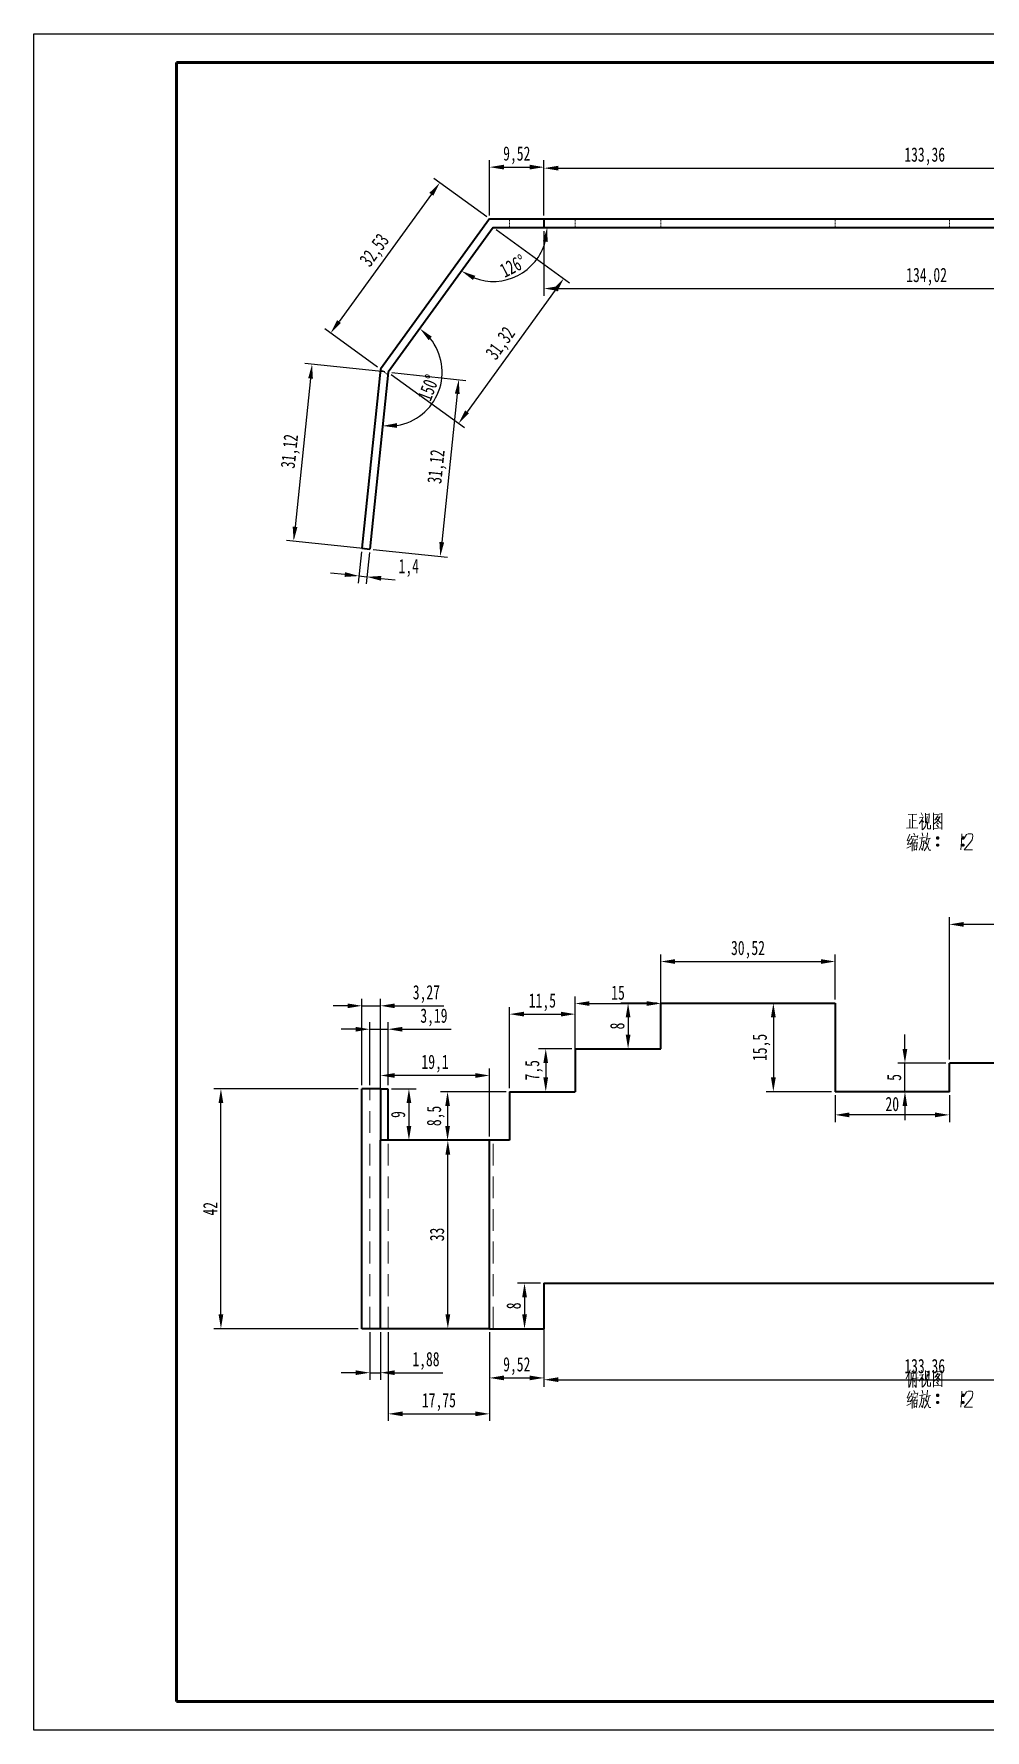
# Model space of a CAD drawing. Header units: millimetres. Extents: x 1050 to 2021, y 766 to 1186.
# Drawn here: x 1050 to 1216.6, y 765.6 to 1062.6 of the extents above; entities that cross this region are included whole.
import ezdxf

# ---------------------------------------------------------------- set-up
doc = ezdxf.new("R2010")
doc.units = ezdxf.units.MM
doc.header["$LTSCALE"] = 0.3
doc.linetypes.add('DASHED', pattern=[19.05, 12.7, -6.35])
doc.layers.add('尺寸线', color=3, linetype='Continuous', lineweight=25)
doc.layers.add('粗实线', color=7, linetype='Continuous', lineweight=50)
doc.styles.add('NUT Standard', font='simfang.ttf', dxfattribs={"width": 0.7, "height": 2.5})
doc.dimstyles.new('NUT Standard', dxfattribs={"dimtxt": 2.5, "dimasz": 2.5, "dimexe": 1.25, "dimexo": 0.625, "dimtad": 1, "dimtoh": 1, "dimtxsty": 'NUT Standard', "dimcen": 2.5, "dimadec": 0, "dimazin": 0, "dimtfac": 1, "dimtmove": 0, "dimatfit": 3, "dimfxl": 1, "dimarcsym": 0})

# ---------------------------------------------------------------- blocks, each defined once
blk = doc.blocks.new('*D5')
at = {"layer": 'Defpoints', "color": 0, "transparency": 16777216}
for p in [(1107.48, 972.57), (1108.87, 972.42), (1108.36, 967.55)]:
    blk.add_point(p, dxfattribs=at)
at = {"layer": '尺寸线', "color": 0, "lineweight": -2, "transparency": 16777216}
for p, q in [((1107.41, 971.94), (1106.84, 966.45)), ((1108.81, 971.8), (1108.23, 966.31)), ((1104.48, 967.96), (1102, 968.22)), ((1106.97, 967.7), (1108.36, 967.55)), ((1110.85, 967.29), (1113.33, 967.03))]:
    blk.add_line(p, q, dxfattribs=at)
at = {"layer": '尺寸线', "color": 0, "transparency": 16777216}
for points in [[(1104.53, 968.37), (1104.44, 967.54), (1106.97, 967.7)], [(1110.89, 967.71), (1110.8, 966.88), (1108.36, 967.55)]]:
    blk.add_solid(points, dxfattribs=at)
at = {"layer": '尺寸线', "color": 0, "transparency": 16777216, "insert": (1115.69, 969.1), "char_height": 2.5, "attachment_point": 5, "style": 'NUT Standard'}
blk.add_mtext('1,4', dxfattribs=at)
blk = doc.blocks.new('*D6')
at = {"layer": 'Defpoints', "color": 0, "transparency": 16777216}
for p in [(1112.1, 1003.38), (1095.53, 973.81), (1108.87, 972.42)]:
    blk.add_point(p, dxfattribs=at)
at = {"layer": '尺寸线', "color": 0, "lineweight": -2, "transparency": 16777216}
for p, q in [((1111.48, 1003.44), (1097.52, 1004.9)), ((1098.5, 1002.28), (1095.78, 976.3)), ((1108.25, 972.48), (1094.28, 973.94))]:
    blk.add_line(p, q, dxfattribs=at)
at = {"layer": '尺寸线', "color": 0, "transparency": 16777216}
for points in [[(1098.08, 1002.33), (1098.91, 1002.24), (1098.76, 1004.77)], [(1095.37, 976.34), (1096.2, 976.26), (1095.53, 973.81)]]:
    blk.add_solid(points, dxfattribs=at)
at = {"layer": '尺寸线', "color": 0, "transparency": 16777216, "insert": (1095.09, 989.51), "char_height": 2.5, "attachment_point": 5, "rotation": 84.0378, "style": 'NUT Standard'}
blk.add_mtext('31,12', dxfattribs=at)
blk = doc.blocks.new('*D7')
at = {"layer": 'Defpoints', "color": 0, "transparency": 16777216}
for p in [(1112.1, 1003.38), (1108.87, 972.42), (1121.21, 971.13)]:
    blk.add_point(p, dxfattribs=at)
at = {"layer": '尺寸线', "color": 0, "lineweight": -2, "transparency": 16777216}
for p, q in [((1112.72, 1003.31), (1125.69, 1001.96)), ((1124.19, 999.6), (1121.47, 973.62)), ((1109.49, 972.36), (1122.46, 971))]:
    blk.add_line(p, q, dxfattribs=at)
at = {"layer": '尺寸线', "color": 0, "transparency": 16777216}
for points in [[(1123.77, 999.64), (1124.6, 999.56), (1124.45, 1002.09)], [(1121.06, 973.66), (1121.89, 973.57), (1121.21, 971.13)]]:
    blk.add_solid(points, dxfattribs=at)
at = {"layer": '尺寸线', "color": 0, "transparency": 16777216, "insert": (1120.77, 986.82), "char_height": 2.5, "attachment_point": 5, "rotation": 84.0378, "style": 'NUT Standard'}
blk.add_mtext('31,12', dxfattribs=at)
blk = doc.blocks.new('*D8')
at = {"layer": 'Defpoints', "color": 0, "transparency": 16777216}
for p in [(1130.49, 1028.72), (1112.1, 1003.38), (1112.1, 1003.38), (1118.67, 996.59), (1108.87, 972.42)]:
    blk.add_point(p, dxfattribs=at)
at = {"layer": '尺寸线', "color": 0, "lineweight": -2, "transparency": 16777216}
blk.add_arc((1112.1, 1003.38), 9.44, 279.2482, 38.8273, dxfattribs=at)
at = {"layer": '尺寸线', "color": 0, "transparency": 16777216}
for points in [[(1119.17, 1009), (1119.75, 1009.6), (1117.65, 1011.02)], [(1113.63, 993.64), (1113.61, 994.47), (1111.12, 993.98)]]:
    blk.add_solid(points, dxfattribs=at)
at = {"layer": '尺寸线', "color": 0, "transparency": 16777216, "insert": (1119.16, 1000.67), "char_height": 2.5, "attachment_point": 5, "rotation": 69.0378, "style": 'NUT Standard'}
blk.add_mtext('150°', dxfattribs=at)
blk = doc.blocks.new('*D9')
at = {"layer": 'Defpoints', "color": 0, "transparency": 16777216}
for p in [(1129.85, 1030.22), (1102.01, 1010.23), (1110.75, 1003.89)]:
    blk.add_point(p, dxfattribs=at)
at = {"layer": '尺寸线', "color": 0, "lineweight": -2, "transparency": 16777216}
for p, q in [((1129.35, 1030.59), (1120.1, 1037.29)), ((1119.65, 1034.54), (1103.48, 1012.26)), ((1110.24, 1004.26), (1101, 1010.97))]:
    blk.add_line(p, q, dxfattribs=at)
at = {"layer": '尺寸线', "color": 0, "transparency": 16777216}
for points in [[(1119.31, 1034.78), (1119.99, 1034.29), (1121.12, 1036.56)], [(1103.15, 1012.5), (1103.82, 1012.01), (1102.01, 1010.23)]]:
    blk.add_solid(points, dxfattribs=at)
at = {"layer": '尺寸线', "color": 0, "transparency": 16777216, "insert": (1109.89, 1024.61), "char_height": 2.5, "attachment_point": 5, "rotation": 54.0378, "style": 'NUT Standard'}
blk.add_mtext('32,53', dxfattribs=at)
blk = doc.blocks.new('*D10')
at = {"layer": 'Defpoints', "color": 0, "transparency": 16777216}
for p in [(1130.49, 1028.72), (1112.1, 1003.38), (1124.44, 994.42)]:
    blk.add_point(p, dxfattribs=at)
at = {"layer": '尺寸线', "color": 0, "lineweight": -2, "transparency": 16777216}
for p, q in [((1131, 1028.36), (1143.84, 1019.04)), ((1141.36, 1017.75), (1125.91, 996.45)), ((1112.61, 1003.01), (1125.45, 993.69))]:
    blk.add_line(p, q, dxfattribs=at)
at = {"layer": '尺寸线', "color": 0, "transparency": 16777216}
for points in [[(1141.03, 1017.99), (1141.7, 1017.5), (1142.83, 1019.77)], [(1125.57, 996.69), (1126.25, 996.2), (1124.44, 994.42)]]:
    blk.add_solid(points, dxfattribs=at)
at = {"layer": '尺寸线', "color": 0, "transparency": 16777216, "insert": (1131.96, 1008.31), "char_height": 2.5, "attachment_point": 5, "rotation": 54.0377, "style": 'NUT Standard'}
blk.add_mtext('31,32', dxfattribs=at)
blk = doc.blocks.new('*D11')
at = {"layer": 'Defpoints', "color": 0, "transparency": 16777216}
for p in [(1130.49, 1028.72), (1130.49, 1028.72), (1139.38, 1028.72), (1131.48, 1019.33), (1112.1, 1003.38)]:
    blk.add_point(p, dxfattribs=at)
at = {"layer": '尺寸线', "color": 0, "lineweight": -2, "transparency": 16777216}
blk.add_line((1140, 1028.72), (1141.19, 1028.72), dxfattribs=at)
blk.add_arc((1130.49, 1028.72), 9.44, 249.249, 344.7888, dxfattribs=at)
at = {"layer": '尺寸线', "color": 0, "transparency": 16777216}
for points in [[(1139.19, 1026.3), (1140.02, 1026.19), (1139.94, 1028.72)], [(1126.95, 1019.52), (1127.34, 1020.26), (1124.95, 1021.08)]]:
    blk.add_solid(points, dxfattribs=at)
at = {"layer": '尺寸线', "color": 0, "transparency": 16777216, "insert": (1133.93, 1021.99), "char_height": 2.5, "attachment_point": 5, "rotation": 27.0189, "style": 'NUT Standard'}
blk.add_mtext('126°', dxfattribs=at)
blk = doc.blocks.new('*D12')
at = {"layer": 'Defpoints', "color": 0, "transparency": 16777216}
for p in [(1139.38, 1039.29), (1129.85, 1030.22), (1139.38, 1030.22)]:
    blk.add_point(p, dxfattribs=at)
at = {"layer": '尺寸线', "color": 0, "lineweight": -2, "transparency": 16777216}
for p, q in [((1129.85, 1030.85), (1129.85, 1040.54)), ((1139.38, 1030.85), (1139.38, 1040.54)), ((1132.35, 1039.29), (1136.88, 1039.29))]:
    blk.add_line(p, q, dxfattribs=at)
at = {"layer": '尺寸线', "color": 0, "transparency": 16777216}
for points in [[(1132.35, 1039.71), (1132.35, 1038.88), (1129.85, 1039.29)], [(1136.88, 1039.71), (1136.88, 1038.88), (1139.38, 1039.29)]]:
    blk.add_solid(points, dxfattribs=at)
at = {"layer": '尺寸线', "color": 0, "transparency": 16777216, "insert": (1134.61, 1041.36), "char_height": 2.5, "attachment_point": 5, "style": 'NUT Standard'}
blk.add_mtext('9,52', dxfattribs=at)
blk = doc.blocks.new('*D13')
at = {"layer": 'Defpoints', "color": 0, "transparency": 16777216}
for p in [(1272.74, 1039.11), (1139.38, 1030.22), (1272.74, 1030.22)]:
    blk.add_point(p, dxfattribs=at)
at = {"layer": '尺寸线', "color": 0, "lineweight": -2, "transparency": 16777216}
for p, q in [((1139.38, 1030.85), (1139.38, 1040.36)), ((1272.74, 1030.85), (1272.74, 1040.36)), ((1141.88, 1039.11), (1270.24, 1039.11))]:
    blk.add_line(p, q, dxfattribs=at)
at = {"layer": '尺寸线', "color": 0, "transparency": 16777216}
for points in [[(1141.88, 1039.53), (1141.88, 1038.7), (1139.38, 1039.11)], [(1270.24, 1039.53), (1270.24, 1038.7), (1272.74, 1039.11)]]:
    blk.add_solid(points, dxfattribs=at)
at = {"layer": '尺寸线', "color": 0, "transparency": 16777216, "insert": (1206.06, 1041.18), "char_height": 2.5, "attachment_point": 5, "style": 'NUT Standard'}
blk.add_mtext('133,36', dxfattribs=at)
blk = doc.blocks.new('*D14')
at = {"layer": 'Defpoints', "color": 0, "transparency": 16777216}
for p in [(1139.38, 1028.72), (1273.4, 1028.72), (1273.4, 1018.03)]:
    blk.add_point(p, dxfattribs=at)
at = {"layer": '尺寸线', "color": 0, "lineweight": -2, "transparency": 16777216}
for p, q in [((1139.38, 1028.1), (1139.38, 1016.78)), ((1273.4, 1028.1), (1273.4, 1016.78)), ((1141.88, 1018.03), (1270.9, 1018.03))]:
    blk.add_line(p, q, dxfattribs=at)
at = {"layer": '尺寸线', "color": 0, "transparency": 16777216}
for points in [[(1141.88, 1018.45), (1141.88, 1017.62), (1139.38, 1018.03)], [(1270.9, 1018.45), (1270.9, 1017.62), (1273.4, 1018.03)]]:
    blk.add_solid(points, dxfattribs=at)
at = {"layer": '尺寸线', "color": 0, "transparency": 16777216, "insert": (1206.39, 1020.1), "char_height": 2.5, "attachment_point": 5, "style": 'NUT Standard'}
blk.add_mtext('134,02', dxfattribs=at)
blk = doc.blocks.new('*D15')
at = {"layer": 'Defpoints', "color": 0, "transparency": 16777216}
for p in [(1139.38, 1028.72), (1273.4, 1028.72), (1273.51, 1028.72), (1258.7, 1017.17), (1296.36, 977.19)]:
    blk.add_point(p, dxfattribs=at)
at = {"layer": '尺寸线', "color": 0, "lineweight": -2, "transparency": 16777216}
blk.add_arc((1273.51, 1028.72), 18.79, 187.6306, 286.2783, dxfattribs=at)
at = {"layer": '尺寸线', "color": 0, "transparency": 16777216}
for points in [[(1254.47, 1026.2), (1255.31, 1026.26), (1254.72, 1028.72)], [(1278.63, 1011.08), (1278.92, 1010.3), (1281.12, 1011.55)]]:
    blk.add_solid(points, dxfattribs=at)
at = {"layer": '尺寸线', "color": 0, "transparency": 16777216, "insert": (1264.29, 1014.55), "char_height": 2.5, "attachment_point": 5, "rotation": 326.9544, "style": 'NUT Standard'}
blk.add_mtext('114°', dxfattribs=at)
blk = doc.blocks.new('*D31')
at = {"layer": 'Defpoints', "color": 0, "transparency": 16777216}
for p in [(1110.75, 892.44), (1107.48, 877.9), (1110.75, 877.9)]:
    blk.add_point(p, dxfattribs=at)
at = {"layer": '尺寸线', "color": 0, "lineweight": -2, "transparency": 16777216}
for p, q in [((1104.98, 892.44), (1102.48, 892.44)), ((1107.48, 878.53), (1107.48, 893.69)), ((1107.48, 892.44), (1110.75, 892.44)), ((1110.75, 878.53), (1110.75, 893.69)), ((1113.25, 892.44), (1121.82, 892.44))]:
    blk.add_line(p, q, dxfattribs=at)
at = {"layer": '尺寸线', "color": 0, "transparency": 16777216}
for points in [[(1104.98, 892.85), (1104.98, 892.02), (1107.48, 892.44)], [(1113.25, 892.85), (1113.25, 892.02), (1110.75, 892.44)]]:
    blk.add_solid(points, dxfattribs=at)
at = {"layer": '尺寸线', "color": 0, "transparency": 16777216, "insert": (1118.78, 894.5), "char_height": 2.5, "attachment_point": 5, "style": 'NUT Standard'}
blk.add_mtext('3,27', dxfattribs=at)
blk = doc.blocks.new('*D32')
at = {"layer": 'Defpoints', "color": 0, "transparency": 16777216}
for p in [(1112.06, 888.34), (1108.87, 877.9), (1112.06, 877.9)]:
    blk.add_point(p, dxfattribs=at)
at = {"layer": '尺寸线', "color": 0, "lineweight": -2, "transparency": 16777216}
for p, q in [((1106.37, 888.34), (1103.87, 888.34)), ((1108.87, 878.53), (1108.87, 889.59)), ((1108.87, 888.34), (1112.06, 888.34)), ((1112.06, 878.53), (1112.06, 889.59)), ((1114.56, 888.34), (1123.14, 888.34))]:
    blk.add_line(p, q, dxfattribs=at)
at = {"layer": '尺寸线', "color": 0, "transparency": 16777216}
for points in [[(1106.37, 888.75), (1106.37, 887.92), (1108.87, 888.34)], [(1114.56, 888.75), (1114.56, 887.92), (1112.06, 888.34)]]:
    blk.add_solid(points, dxfattribs=at)
at = {"layer": '尺寸线', "color": 0, "transparency": 16777216, "insert": (1120.1, 890.4), "char_height": 2.5, "attachment_point": 5, "style": 'NUT Standard'}
blk.add_mtext('3,19', dxfattribs=at)
blk = doc.blocks.new('*D33')
at = {"layer": 'Defpoints', "color": 0, "transparency": 16777216}
for p in [(1082.8, 877.9), (1107.48, 877.9), (1107.48, 835.9)]:
    blk.add_point(p, dxfattribs=at)
at = {"layer": '尺寸线', "color": 0, "lineweight": -2, "transparency": 16777216}
for p, q in [((1106.85, 877.9), (1081.55, 877.9)), ((1082.8, 838.4), (1082.8, 875.4)), ((1106.85, 835.9), (1081.55, 835.9))]:
    blk.add_line(p, q, dxfattribs=at)
at = {"layer": '尺寸线', "color": 0, "transparency": 16777216}
for points in [[(1082.38, 875.4), (1083.21, 875.4), (1082.8, 877.9)], [(1082.38, 838.4), (1083.21, 838.4), (1082.8, 835.9)]]:
    blk.add_solid(points, dxfattribs=at)
at = {"layer": '尺寸线', "color": 0, "transparency": 16777216, "insert": (1080.92, 856.9), "char_height": 2.5, "attachment_point": 5, "rotation": 90, "style": 'NUT Standard'}
blk.add_mtext('42', dxfattribs=at)
blk = doc.blocks.new('*D34')
at = {"layer": 'Defpoints', "color": 0, "transparency": 16777216}
for p in [(1110.75, 880.24), (1110.75, 868.9), (1129.85, 868.9)]:
    blk.add_point(p, dxfattribs=at)
at = {"layer": '尺寸线', "color": 0, "lineweight": -2, "transparency": 16777216}
for p, q in [((1110.75, 869.53), (1110.75, 881.49)), ((1127.35, 880.24), (1113.25, 880.24)), ((1129.85, 869.53), (1129.85, 881.49))]:
    blk.add_line(p, q, dxfattribs=at)
at = {"layer": '尺寸线', "color": 0, "transparency": 16777216}
for points in [[(1113.25, 880.66), (1113.25, 879.82), (1110.75, 880.24)], [(1127.35, 880.66), (1127.35, 879.82), (1129.85, 880.24)]]:
    blk.add_solid(points, dxfattribs=at)
at = {"layer": '尺寸线', "color": 0, "transparency": 16777216, "insert": (1120.3, 882.31), "char_height": 2.5, "attachment_point": 5, "style": 'NUT Standard'}
blk.add_mtext('19,1', dxfattribs=at)
blk = doc.blocks.new('*D36')
at = {"layer": 'Defpoints', "color": 0, "transparency": 16777216}
for p in [(1122.54, 868.9), (1129.85, 868.9), (1129.85, 835.9)]:
    blk.add_point(p, dxfattribs=at)
at = {"layer": '尺寸线', "color": 0, "lineweight": -2, "transparency": 16777216}
for p, q in [((1129.23, 868.9), (1121.29, 868.9)), ((1122.54, 838.4), (1122.54, 866.4)), ((1129.23, 835.9), (1121.29, 835.9))]:
    blk.add_line(p, q, dxfattribs=at)
at = {"layer": '尺寸线', "color": 0, "transparency": 16777216}
for points in [[(1122.12, 866.4), (1122.95, 866.4), (1122.54, 868.9)], [(1122.12, 838.4), (1122.95, 838.4), (1122.54, 835.9)]]:
    blk.add_solid(points, dxfattribs=at)
at = {"layer": '尺寸线', "color": 0, "transparency": 16777216, "insert": (1120.65, 852.4), "char_height": 2.5, "attachment_point": 5, "rotation": 90, "style": 'NUT Standard'}
blk.add_mtext('33', dxfattribs=at)
blk = doc.blocks.new('*D37')
at = {"layer": 'Defpoints', "color": 0, "transparency": 16777216}
for p in [(1133.35, 877.4), (1122.49, 868.9), (1133.35, 868.9)]:
    blk.add_point(p, dxfattribs=at)
at = {"layer": '尺寸线', "color": 0, "lineweight": -2, "transparency": 16777216}
for p, q in [((1132.73, 877.4), (1121.24, 877.4)), ((1122.49, 874.9), (1122.49, 871.4)), ((1132.73, 868.9), (1121.24, 868.9))]:
    blk.add_line(p, q, dxfattribs=at)
at = {"layer": '尺寸线', "color": 0, "transparency": 16777216}
for points in [[(1122.08, 874.9), (1122.91, 874.9), (1122.49, 877.4)], [(1122.08, 871.4), (1122.91, 871.4), (1122.49, 868.9)]]:
    blk.add_solid(points, dxfattribs=at)
at = {"layer": '尺寸线', "color": 0, "transparency": 16777216, "insert": (1120.43, 873.15), "char_height": 2.5, "attachment_point": 5, "rotation": 90, "style": 'NUT Standard'}
blk.add_mtext('8,5', dxfattribs=at)
blk = doc.blocks.new('*D38')
at = {"layer": 'Defpoints', "color": 0, "transparency": 16777216}
for p in [(1112.06, 877.9), (1112.06, 868.9), (1115.72, 868.9)]:
    blk.add_point(p, dxfattribs=at)
at = {"layer": '尺寸线', "color": 0, "lineweight": -2, "transparency": 16777216}
for p, q in [((1112.68, 877.9), (1116.97, 877.9)), ((1115.72, 875.4), (1115.72, 871.4)), ((1112.68, 868.9), (1116.97, 868.9))]:
    blk.add_line(p, q, dxfattribs=at)
at = {"layer": '尺寸线', "color": 0, "transparency": 16777216}
for points in [[(1115.31, 875.4), (1116.14, 875.4), (1115.72, 877.9)], [(1115.31, 871.4), (1116.14, 871.4), (1115.72, 868.9)]]:
    blk.add_solid(points, dxfattribs=at)
at = {"layer": '尺寸线', "color": 0, "transparency": 16777216, "insert": (1113.84, 873.4), "char_height": 2.5, "attachment_point": 5, "rotation": 90, "style": 'NUT Standard'}
blk.add_mtext('9', dxfattribs=at)
blk = doc.blocks.new('*D39')
at = {"layer": 'Defpoints', "color": 0, "transparency": 16777216}
for p in [(1112.1, 835.9), (1129.85, 835.9), (1129.85, 820.99)]:
    blk.add_point(p, dxfattribs=at)
at = {"layer": '尺寸线', "color": 0, "lineweight": -2, "transparency": 16777216}
for p, q in [((1112.1, 835.28), (1112.1, 819.74)), ((1129.85, 835.28), (1129.85, 819.74)), ((1114.6, 820.99), (1127.35, 820.99))]:
    blk.add_line(p, q, dxfattribs=at)
at = {"layer": '尺寸线', "color": 0, "transparency": 16777216}
for points in [[(1114.6, 821.41), (1114.6, 820.58), (1112.1, 820.99)], [(1127.35, 821.41), (1127.35, 820.58), (1129.85, 820.99)]]:
    blk.add_solid(points, dxfattribs=at)
at = {"layer": '尺寸线', "color": 0, "transparency": 16777216, "insert": (1120.98, 823.06), "char_height": 2.5, "attachment_point": 5, "style": 'NUT Standard'}
blk.add_mtext('17,75', dxfattribs=at)
blk = doc.blocks.new('*D40')
at = {"layer": 'Defpoints', "color": 0, "transparency": 16777216}
for p in [(1108.87, 835.9), (1110.75, 835.9), (1110.75, 828.2)]:
    blk.add_point(p, dxfattribs=at)
at = {"layer": '尺寸线', "color": 0, "lineweight": -2, "transparency": 16777216}
for p, q in [((1108.87, 835.28), (1108.87, 826.95)), ((1110.75, 835.28), (1110.75, 826.95)), ((1106.37, 828.2), (1103.87, 828.2)), ((1108.87, 828.2), (1110.75, 828.2)), ((1113.25, 828.2), (1121.68, 828.2))]:
    blk.add_line(p, q, dxfattribs=at)
at = {"layer": '尺寸线', "color": 0, "transparency": 16777216}
for points in [[(1106.37, 828.61), (1106.37, 827.78), (1108.87, 828.2)], [(1113.25, 828.61), (1113.25, 827.78), (1110.75, 828.2)]]:
    blk.add_solid(points, dxfattribs=at)
at = {"layer": '尺寸线', "color": 0, "transparency": 16777216, "insert": (1118.71, 830.26), "char_height": 2.5, "attachment_point": 5, "style": 'NUT Standard'}
blk.add_mtext('1,88', dxfattribs=at)
blk = doc.blocks.new('*D41')
at = {"layer": 'Defpoints', "color": 0, "transparency": 16777216}
for p in [(1144.85, 890.98), (1133.35, 877.4), (1144.85, 877.4)]:
    blk.add_point(p, dxfattribs=at)
at = {"layer": '尺寸线', "color": 0, "lineweight": -2, "transparency": 16777216}
for p, q in [((1133.35, 878.03), (1133.35, 892.23)), ((1144.85, 878.03), (1144.85, 892.23)), ((1135.85, 890.98), (1142.35, 890.98))]:
    blk.add_line(p, q, dxfattribs=at)
at = {"layer": '尺寸线', "color": 0, "transparency": 16777216}
for points in [[(1135.85, 891.4), (1135.85, 890.57), (1133.35, 890.98)], [(1142.35, 891.4), (1142.35, 890.57), (1144.85, 890.98)]]:
    blk.add_solid(points, dxfattribs=at)
at = {"layer": '尺寸线', "color": 0, "transparency": 16777216, "insert": (1139.1, 893.05), "char_height": 2.5, "attachment_point": 5, "style": 'NUT Standard'}
blk.add_mtext('11,5', dxfattribs=at)
blk = doc.blocks.new('*D44')
at = {"layer": 'Defpoints', "color": 0, "transparency": 16777216}
for p in [(1144.85, 884.9), (1139.69, 877.4), (1144.85, 877.4)]:
    blk.add_point(p, dxfattribs=at)
at = {"layer": '尺寸线', "color": 0, "lineweight": -2, "transparency": 16777216}
for p, q in [((1144.23, 884.9), (1138.44, 884.9)), ((1139.69, 882.4), (1139.69, 879.9)), ((1144.23, 877.4), (1138.44, 877.4))]:
    blk.add_line(p, q, dxfattribs=at)
at = {"layer": '尺寸线', "color": 0, "transparency": 16777216}
for points in [[(1139.27, 882.4), (1140.1, 882.4), (1139.69, 884.9)], [(1139.27, 879.9), (1140.1, 879.9), (1139.69, 877.4)]]:
    blk.add_solid(points, dxfattribs=at)
at = {"layer": '尺寸线', "color": 0, "transparency": 16777216, "insert": (1137.62, 881.15), "char_height": 2.5, "attachment_point": 5, "rotation": 90, "style": 'NUT Standard'}
blk.add_mtext('7,5', dxfattribs=at)
blk = doc.blocks.new('*D45')
at = {"layer": 'Defpoints', "color": 0, "transparency": 16777216}
for p in [(1159.85, 892.84), (1144.85, 884.9), (1159.85, 884.9)]:
    blk.add_point(p, dxfattribs=at)
at = {"layer": '尺寸线', "color": 0, "lineweight": -2, "transparency": 16777216}
for p, q in [((1144.85, 885.53), (1144.85, 894.09)), ((1159.85, 885.53), (1159.85, 894.09)), ((1147.35, 892.84), (1157.35, 892.84))]:
    blk.add_line(p, q, dxfattribs=at)
at = {"layer": '尺寸线', "color": 0, "transparency": 16777216}
for points in [[(1147.35, 893.25), (1147.35, 892.42), (1144.85, 892.84)], [(1157.35, 893.25), (1157.35, 892.42), (1159.85, 892.84)]]:
    blk.add_solid(points, dxfattribs=at)
at = {"layer": '尺寸线', "color": 0, "transparency": 16777216, "insert": (1152.35, 894.73), "char_height": 2.5, "attachment_point": 5, "style": 'NUT Standard'}
blk.add_mtext('15', dxfattribs=at)
blk = doc.blocks.new('*D46')
at = {"layer": 'Defpoints', "color": 0, "transparency": 16777216}
for p in [(1159.85, 892.9), (1154.11, 884.9), (1159.85, 884.9)]:
    blk.add_point(p, dxfattribs=at)
at = {"layer": '尺寸线', "color": 0, "lineweight": -2, "transparency": 16777216}
for p, q in [((1159.23, 892.9), (1152.86, 892.9)), ((1154.11, 890.4), (1154.11, 887.4)), ((1159.23, 884.9), (1152.86, 884.9))]:
    blk.add_line(p, q, dxfattribs=at)
at = {"layer": '尺寸线', "color": 0, "transparency": 16777216}
for points in [[(1153.69, 890.4), (1154.53, 890.4), (1154.11, 892.9)], [(1153.69, 887.4), (1154.53, 887.4), (1154.11, 884.9)]]:
    blk.add_solid(points, dxfattribs=at)
at = {"layer": '尺寸线', "color": 0, "transparency": 16777216, "insert": (1152.22, 888.9), "char_height": 2.5, "attachment_point": 5, "rotation": 90, "style": 'NUT Standard'}
blk.add_mtext('8', dxfattribs=at)
blk = doc.blocks.new('*D47')
at = {"layer": 'Defpoints', "color": 0, "transparency": 16777216}
for p in [(1129.85, 835.9), (1139.38, 835.9), (1139.38, 827.28)]:
    blk.add_point(p, dxfattribs=at)
at = {"layer": '尺寸线', "color": 0, "lineweight": -2, "transparency": 16777216}
for p, q in [((1129.85, 835.28), (1129.85, 826.03)), ((1139.38, 835.28), (1139.38, 826.03)), ((1132.35, 827.28), (1136.88, 827.28))]:
    blk.add_line(p, q, dxfattribs=at)
at = {"layer": '尺寸线', "color": 0, "transparency": 16777216}
for points in [[(1132.35, 827.7), (1132.35, 826.87), (1129.85, 827.28)], [(1136.88, 827.7), (1136.88, 826.87), (1139.38, 827.28)]]:
    blk.add_solid(points, dxfattribs=at)
at = {"layer": '尺寸线', "color": 0, "transparency": 16777216, "insert": (1134.61, 829.35), "char_height": 2.5, "attachment_point": 5, "style": 'NUT Standard'}
blk.add_mtext('9,52', dxfattribs=at)
blk = doc.blocks.new('*D48')
at = {"layer": 'Defpoints', "color": 0, "transparency": 16777216}
for p in [(1139.38, 843.9), (1135.97, 835.9), (1139.38, 835.9)]:
    blk.add_point(p, dxfattribs=at)
at = {"layer": '尺寸线', "color": 0, "lineweight": -2, "transparency": 16777216}
for p, q in [((1138.75, 843.9), (1134.72, 843.9)), ((1135.97, 841.4), (1135.97, 838.4)), ((1138.75, 835.9), (1134.72, 835.9))]:
    blk.add_line(p, q, dxfattribs=at)
at = {"layer": '尺寸线', "color": 0, "transparency": 16777216}
for points in [[(1135.56, 841.4), (1136.39, 841.4), (1135.97, 843.9)], [(1135.56, 838.4), (1136.39, 838.4), (1135.97, 835.9)]]:
    blk.add_solid(points, dxfattribs=at)
at = {"layer": '尺寸线', "color": 0, "transparency": 16777216, "insert": (1134.08, 839.9), "char_height": 2.5, "attachment_point": 5, "rotation": 90, "style": 'NUT Standard'}
blk.add_mtext('8', dxfattribs=at)
blk = doc.blocks.new('*D49')
at = {"layer": 'Defpoints', "color": 0, "transparency": 16777216}
for p in [(1139.38, 843.9), (1272.74, 843.9), (1272.74, 826.97)]:
    blk.add_point(p, dxfattribs=at)
at = {"layer": '尺寸线', "color": 0, "lineweight": -2, "transparency": 16777216}
for p, q in [((1139.38, 843.28), (1139.38, 825.72)), ((1272.74, 843.28), (1272.74, 825.72)), ((1141.88, 826.97), (1270.24, 826.97))]:
    blk.add_line(p, q, dxfattribs=at)
at = {"layer": '尺寸线', "color": 0, "transparency": 16777216}
for points in [[(1141.88, 827.39), (1141.88, 826.56), (1139.38, 826.97)], [(1270.24, 827.39), (1270.24, 826.56), (1272.74, 826.97)]]:
    blk.add_solid(points, dxfattribs=at)
at = {"layer": '尺寸线', "color": 0, "transparency": 16777216, "insert": (1206.06, 829.04), "char_height": 2.5, "attachment_point": 5, "style": 'NUT Standard'}
blk.add_mtext('133,36', dxfattribs=at)
blk = doc.blocks.new('*D50')
at = {"layer": 'Defpoints', "color": 0, "transparency": 16777216}
for p in [(1190.38, 900.19), (1159.85, 892.9), (1190.38, 892.9)]:
    blk.add_point(p, dxfattribs=at)
at = {"layer": '尺寸线', "color": 0, "lineweight": -2, "transparency": 16777216}
for p, q in [((1159.85, 893.53), (1159.85, 901.44)), ((1162.35, 900.19), (1187.88, 900.19)), ((1190.38, 893.53), (1190.38, 901.44))]:
    blk.add_line(p, q, dxfattribs=at)
at = {"layer": '尺寸线', "color": 0, "transparency": 16777216}
for points in [[(1162.35, 900.61), (1162.35, 899.78), (1159.85, 900.19)], [(1187.88, 900.61), (1187.88, 899.78), (1190.38, 900.19)]]:
    blk.add_solid(points, dxfattribs=at)
at = {"layer": '尺寸线', "color": 0, "transparency": 16777216, "insert": (1175.11, 902.26), "char_height": 2.5, "attachment_point": 5, "style": 'NUT Standard'}
blk.add_mtext('30,52', dxfattribs=at)
blk = doc.blocks.new('*D51')
at = {"layer": 'Defpoints', "color": 0, "transparency": 16777216}
for p in [(1190.38, 892.9), (1179.55, 877.4), (1190.38, 877.4)]:
    blk.add_point(p, dxfattribs=at)
at = {"layer": '尺寸线', "color": 0, "lineweight": -2, "transparency": 16777216}
for p, q in [((1189.75, 892.9), (1178.3, 892.9)), ((1179.55, 890.4), (1179.55, 879.9)), ((1189.75, 877.4), (1178.3, 877.4))]:
    blk.add_line(p, q, dxfattribs=at)
at = {"layer": '尺寸线', "color": 0, "transparency": 16777216}
for points in [[(1179.13, 890.4), (1179.97, 890.4), (1179.55, 892.9)], [(1179.13, 879.9), (1179.97, 879.9), (1179.55, 877.4)]]:
    blk.add_solid(points, dxfattribs=at)
at = {"layer": '尺寸线', "color": 0, "transparency": 16777216, "insert": (1177.48, 885.15), "char_height": 2.5, "attachment_point": 5, "rotation": 90, "style": 'NUT Standard'}
blk.add_mtext('15,5', dxfattribs=at)
blk = doc.blocks.new('*D52')
at = {"layer": 'Defpoints', "color": 0, "transparency": 16777216}
for p in [(1190.38, 877.4), (1210.38, 877.4), (1190.38, 873.34)]:
    blk.add_point(p, dxfattribs=at)
at = {"layer": '尺寸线', "color": 0, "lineweight": -2, "transparency": 16777216}
for p, q in [((1190.38, 876.78), (1190.38, 872.09)), ((1210.38, 876.78), (1210.38, 872.09)), ((1207.88, 873.34), (1192.88, 873.34))]:
    blk.add_line(p, q, dxfattribs=at)
at = {"layer": '尺寸线', "color": 0, "transparency": 16777216}
for points in [[(1192.88, 873.76), (1192.88, 872.92), (1190.38, 873.34)], [(1207.88, 873.76), (1207.88, 872.92), (1210.38, 873.34)]]:
    blk.add_solid(points, dxfattribs=at)
at = {"layer": '尺寸线', "color": 0, "transparency": 16777216, "insert": (1200.38, 875.23), "char_height": 2.5, "attachment_point": 5, "style": 'NUT Standard'}
blk.add_mtext('20', dxfattribs=at)
blk = doc.blocks.new('*D53')
at = {"layer": 'Defpoints', "color": 0, "transparency": 16777216}
for p in [(1202.6, 882.4), (1210.38, 882.4), (1210.38, 877.4)]:
    blk.add_point(p, dxfattribs=at)
at = {"layer": '尺寸线', "color": 0, "lineweight": -2, "transparency": 16777216}
for p, q in [((1202.6, 884.9), (1202.6, 887.4)), ((1209.75, 882.4), (1201.35, 882.4)), ((1202.6, 877.4), (1202.6, 882.4)), ((1209.75, 877.4), (1201.35, 877.4)), ((1202.6, 874.9), (1202.6, 872.4))]:
    blk.add_line(p, q, dxfattribs=at)
at = {"layer": '尺寸线', "color": 0, "transparency": 16777216}
for points in [[(1202.18, 884.9), (1203.01, 884.9), (1202.6, 882.4)], [(1202.18, 874.9), (1203.01, 874.9), (1202.6, 877.4)]]:
    blk.add_solid(points, dxfattribs=at)
at = {"layer": '尺寸线', "color": 0, "transparency": 16777216, "insert": (1200.71, 879.9), "char_height": 2.5, "attachment_point": 5, "rotation": 90, "style": 'NUT Standard'}
blk.add_mtext('5', dxfattribs=at)
blk = doc.blocks.new('*D54')
at = {"layer": 'Defpoints', "color": 0, "transparency": 16777216}
for p in [(1210.38, 906.7), (1210.38, 882.4), (1239.38, 882.4)]:
    blk.add_point(p, dxfattribs=at)
at = {"layer": '尺寸线', "color": 0, "lineweight": -2, "transparency": 16777216}
for p, q in [((1210.38, 883.03), (1210.38, 907.95)), ((1236.88, 906.7), (1212.88, 906.7)), ((1239.38, 883.03), (1239.38, 907.95))]:
    blk.add_line(p, q, dxfattribs=at)
at = {"layer": '尺寸线', "color": 0, "transparency": 16777216}
for points in [[(1212.88, 907.11), (1212.88, 906.28), (1210.38, 906.7)], [(1236.88, 907.11), (1236.88, 906.28), (1239.38, 906.7)]]:
    blk.add_solid(points, dxfattribs=at)
at = {"layer": '尺寸线', "color": 0, "transparency": 16777216, "insert": (1224.88, 908.59), "char_height": 2.5, "attachment_point": 5, "style": 'NUT Standard'}
blk.add_mtext('29', dxfattribs=at)

msp = doc.modelspace()

# ---------------------------------------------------------------- linework, layer by layer
for p, q in [((1050.042, 1062.619), (1470.042, 1062.619)), ((1050.042, 765.619), (1050.042, 1062.619)), ((1470.042, 765.619), (1050.042, 765.619))]:
    msp.add_line(p, q)
at = {"color": 7, "lineweight": 35}
for p, q in [((1129.852, 1030.223), (1110.75, 1003.895)), ((1130.493, 1028.723), (1112.103, 1003.376)), ((1129.852, 1030.223), (1139.376, 1030.223)), ((1130.493, 1028.723), (1139.376, 1028.723)), ((1139.376, 1030.223), (1139.376, 1028.723)), ((1139.376, 1030.223), (1272.736, 1030.223)), ((1139.376, 1028.723), (1273.401, 1028.723)), ((1110.75, 1003.895), (1107.478, 972.565)), ((1112.103, 1003.376), (1108.87, 972.42)), ((1107.478, 972.565), (1108.87, 972.42)), ((1159.852, 892.901), (1190.376, 892.901)), ((1159.852, 884.901), (1159.852, 892.901)), ((1190.376, 892.901), (1190.376, 877.401)), ((1144.852, 884.901), (1144.852, 877.401)), ((1144.852, 884.901), (1159.852, 884.901)), ((1239.376, 882.401), (1210.376, 882.401)), ((1210.376, 877.401), (1210.376, 882.401)), ((1107.478, 835.901), (1107.478, 877.901)), ((1110.75, 877.901), (1107.478, 877.901)), ((1110.75, 877.901), (1110.75, 868.901)), ((1110.75, 877.901), (1112.058, 877.901)), ((1112.058, 877.901), (1112.058, 868.901)), ((1133.352, 877.401), (1133.352, 868.901)), ((1133.352, 877.401), (1144.852, 877.401)), ((1210.376, 877.401), (1190.376, 877.401)), ((1110.75, 835.901), (1110.75, 868.901)), ((1129.852, 868.901), (1110.75, 868.901)), ((1129.852, 835.901), (1129.852, 868.901)), ((1133.352, 868.901), (1129.852, 868.901)), ((1139.376, 843.901), (1139.376, 835.901)), ((1139.376, 843.901), (1272.736, 843.901)), ((1110.75, 835.901), (1107.478, 835.901)), ((1129.852, 835.901), (1110.75, 835.901)), ((1129.852, 835.901), (1139.376, 835.901))]:
    msp.add_line(p, q, dxfattribs=at)
at = {"color": 7, "linetype": 'DASHED', "lineweight": 13, "ltscale": 0.0375}
for p, q in [((1133.352, 1030.223), (1133.352, 1028.723)), ((1144.852, 1030.223), (1144.852, 1028.723)), ((1159.852, 1030.223), (1159.852, 1028.723)), ((1190.376, 1030.223), (1190.376, 1028.723)), ((1210.376, 1030.223), (1210.376, 1028.723))]:
    msp.add_line(p, q, dxfattribs=at)
at = {"color": 7, "linetype": 'DASHED', "lineweight": 13, "ltscale": 0.040415}
msp.add_line((1110.75, 1003.895), (1112.058, 1002.946), dxfattribs=at)
at = {"color": 7, "linetype": 'DASHED', "lineweight": 13}
for p, q in [((1108.87, 835.901), (1108.87, 877.901)), ((1112.103, 835.901), (1112.103, 868.901)), ((1130.493, 835.901), (1130.493, 868.901))]:
    msp.add_line(p, q, dxfattribs=at)
at = {"color": 7, "lineweight": 13}
for points in [[(1203.175, 925.932), (1204.68, 926.002)], [(1203.455, 925.127), (1203.455, 923.552)], [(1203.945, 925.932), (1203.945, 924.777), (1203.945, 923.587)], [(1203.945, 924.812), (1204.575, 924.882)], [(1205.765, 925.547), (1205.59, 925.057), (1205.1, 924.322)], [(1205.135, 925.337), (1205.695, 925.407)], [(1205.415, 926.212), (1205.695, 925.792)], [(1205.59, 925.057), (1205.59, 923.272)], [(1205.59, 924.882), (1205.905, 924.567)], [(1205.975, 923.552), (1206.22, 923.902)], [(1206.185, 926.177), (1206.185, 924.497)], [(1206.85, 926.002), (1206.185, 925.932)], [(1206.395, 924.532), (1206.22, 923.902)], [(1206.5, 925.582), (1206.395, 924.532)], [(1206.535, 923.552), (1206.535, 924.637)], [(1206.78, 924.427), (1206.85, 926.107)], [(1207.095, 924.077), (1207.095, 923.447)], [(1207.62, 926.212), (1207.62, 924.742), (1207.62, 923.237)], [(1207.62, 926.177), (1207.62, 924.777), (1207.62, 923.377)], [(1209.09, 926.037), (1207.62, 925.897)], [(1207.69, 924.287), (1208.18, 924.707)], [(1208.39, 925.757), (1207.83, 924.952)], [(1208.145, 925.197), (1208.845, 924.462)], [(1208.145, 924.112), (1208.495, 923.727)], [(1208.18, 925.407), (1208.635, 925.477)], [(1208.18, 924.707), (1208.39, 924.987)], [(1208.25, 924.497), (1208.495, 924.217)], [(1208.39, 924.987), (1208.74, 925.617)], [(1208.845, 924.462), (1209.02, 924.497)], [(1209.055, 923.412), (1209.055, 924.777), (1209.09, 926.177)], [(1202.895, 923.517), (1204.855, 923.622)], [(1203.385, 921.452), (1202.965, 921.312)], [(1203.455, 922.467), (1203, 921.382)], [(1203.035, 920.682), (1203.56, 920.857)], [(1203.525, 921.697), (1203.07, 920.682)], [(1203.84, 921.172), (1203.525, 920.682)], [(1203.77, 922.152), (1203.665, 921.592)], [(1203.77, 922.012), (1204.82, 922.152)], [(1204.015, 921.732), (1203.84, 921.172)], [(1203.875, 921.242), (1203.875, 919.527)], [(1204.085, 921.452), (1204.785, 921.557)], [(1204.155, 922.642), (1204.33, 922.257)], [(1204.155, 921.032), (1204.19, 919.632)], [(1204.155, 920.927), (1204.68, 920.997)], [(1204.4, 921.487), (1204.33, 920.927)], [(1204.715, 921.102), (1204.645, 919.702)], [(1204.855, 922.257), (1204.715, 921.802)], [(1205.625, 921.872), (1205.52, 920.962), (1205.415, 920.542), (1205.1, 919.667)], [(1205.135, 921.802), (1206.185, 921.942)], [(1205.94, 921.382), (1205.835, 920.542), (1205.695, 919.702), (1205.485, 919.982)], [(1205.555, 921.207), (1205.94, 921.277)], [(1205.625, 922.712), (1205.73, 922.152)], [(1205.695, 923.272), (1205.975, 923.552)], [(1206.325, 921.382), (1206.15, 920.822)], [(1206.255, 921.137), (1206.815, 919.702)], [(1206.465, 922.012), (1206.325, 921.382)], [(1206.605, 920.752), (1206.325, 920.122)], [(1206.395, 921.627), (1207.095, 921.767)], [(1206.535, 922.747), (1206.465, 922.012)], [(1206.675, 923.447), (1206.535, 923.552)], [(1206.815, 921.697), (1206.605, 920.752)], [(1207.095, 923.447), (1206.675, 923.447)], [(1207.62, 923.482), (1208.985, 923.587)], [(1208.145, 921.837), (1208.53, 921.837)], [(1208.18, 921.942), (1208.495, 921.942)], [(1208.18, 921.697), (1208.495, 921.697)], [(1209.055, 923.307), (1209.055, 923.412), (1208.985, 923.587)], [(1212.59, 922.572), (1212.485, 921.172), (1212.38, 919.772)], [(1212.59, 921.837), (1212.975, 921.837)], [(1212.625, 921.942), (1212.94, 921.942)], [(1212.625, 921.697), (1212.94, 921.697)], [(1214.445, 919.772), (1212.975, 919.772), (1214.095, 921.102), (1214.375, 921.522), (1214.515, 922.117), (1214.445, 922.467), (1214.27, 922.572), (1213.675, 922.572), (1213.36, 922.432), (1213.01, 921.872)], [(1202.93, 920.017), (1203.63, 920.402)], [(1204.19, 920.367), (1204.575, 920.437)], [(1204.645, 919.877), (1204.225, 919.807)], [(1206.325, 920.122), (1205.94, 919.597)], [(1206.815, 919.702), (1207.13, 919.702)], [(1208.145, 920.577), (1208.53, 920.577)], [(1208.18, 920.682), (1208.495, 920.682)], [(1208.18, 920.437), (1208.495, 920.437)], [(1212.59, 920.577), (1212.975, 920.577)], [(1212.625, 920.682), (1212.94, 920.682)], [(1212.625, 920.437), (1212.94, 920.437)], [(1203.525, 828.726), (1202.825, 827.116)], [(1204.085, 828.691), (1204.295, 828.201)], [(1203.28, 828.061), (1203.28, 826.836), (1203.28, 825.576)], [(1203.56, 826.311), (1203.385, 825.681)], [(1203.665, 826.941), (1203.56, 826.311)], [(1203.7, 828.236), (1203.665, 826.941)], [(1203.7, 827.991), (1204.82, 828.166)], [(1203.98, 827.361), (1203.735, 826.906)], [(1204.085, 827.886), (1203.98, 827.361)], [(1203.98, 827.361), (1203.98, 825.611)], [(1204.085, 827.186), (1204.89, 827.326)], [(1204.155, 826.941), (1204.295, 826.521)], [(1204.54, 825.576), (1204.26, 826.031)], [(1204.54, 827.991), (1204.54, 826.801), (1204.54, 825.576)], [(1205.765, 827.956), (1205.59, 827.466), (1205.1, 826.731)], [(1205.135, 827.746), (1205.695, 827.816)], [(1205.415, 828.621), (1205.695, 828.201)], [(1205.59, 827.466), (1205.59, 825.681)], [(1205.59, 827.291), (1205.905, 826.976)], [(1205.695, 825.681), (1205.975, 825.961)], [(1205.975, 825.961), (1206.22, 826.311)], [(1206.185, 828.586), (1206.185, 826.906)], [(1206.85, 828.411), (1206.185, 828.341)], [(1206.395, 826.941), (1206.22, 826.311)], [(1206.5, 827.991), (1206.395, 826.941)], [(1206.535, 825.961), (1206.535, 827.046)], [(1206.675, 825.856), (1206.535, 825.961)], [(1207.095, 825.856), (1206.675, 825.856)], [(1206.78, 826.836), (1206.85, 828.516)], [(1207.095, 826.486), (1207.095, 825.856)], [(1207.62, 828.621), (1207.62, 827.151), (1207.62, 825.646)], [(1207.62, 828.586), (1207.62, 827.186), (1207.62, 825.786)], [(1209.09, 828.446), (1207.62, 828.306)], [(1207.62, 825.891), (1208.985, 825.996)], [(1207.69, 826.696), (1208.18, 827.116)], [(1208.39, 828.166), (1207.83, 827.361)], [(1208.145, 827.606), (1208.845, 826.871)], [(1208.145, 826.521), (1208.495, 826.136)], [(1208.18, 827.816), (1208.635, 827.886)], [(1208.18, 827.116), (1208.39, 827.396)], [(1208.25, 826.906), (1208.495, 826.626)], [(1208.39, 827.396), (1208.74, 828.026)], [(1208.845, 826.871), (1209.02, 826.906)], [(1209.055, 825.716), (1209.055, 825.821), (1208.985, 825.996)], [(1209.055, 825.821), (1209.055, 827.186), (1209.09, 828.586)], [(1202.93, 822.426), (1203.63, 822.811)], [(1203.385, 823.861), (1202.965, 823.721)], [(1203.455, 824.876), (1203, 823.791)], [(1203.035, 823.091), (1203.56, 823.266)], [(1203.525, 824.106), (1203.07, 823.091)], [(1203.84, 823.581), (1203.525, 823.091)], [(1203.77, 824.561), (1203.665, 824.001)], [(1203.77, 824.421), (1204.82, 824.561)], [(1204.015, 824.141), (1203.84, 823.581)], [(1203.875, 823.651), (1203.875, 821.936)], [(1204.085, 823.861), (1204.785, 823.966)], [(1204.155, 825.051), (1204.33, 824.666)], [(1204.155, 823.441), (1204.19, 822.041)], [(1204.155, 823.336), (1204.68, 823.406)], [(1204.19, 822.776), (1204.575, 822.846)], [(1204.4, 823.896), (1204.33, 823.336)], [(1204.715, 823.511), (1204.645, 822.111)], [(1204.855, 824.666), (1204.715, 824.211)], [(1205.625, 824.281), (1205.52, 823.371), (1205.415, 822.951), (1205.1, 822.076)], [(1205.135, 824.211), (1206.185, 824.351)], [(1205.94, 823.791), (1205.835, 822.951), (1205.695, 822.111), (1205.485, 822.391)], [(1205.555, 823.616), (1205.94, 823.686)], [(1205.625, 825.121), (1205.73, 824.561)], [(1206.325, 823.791), (1206.15, 823.231)], [(1206.255, 823.546), (1206.815, 822.111)], [(1206.465, 824.421), (1206.325, 823.791)], [(1206.605, 823.161), (1206.325, 822.531)], [(1206.395, 824.036), (1207.095, 824.176)], [(1206.535, 825.156), (1206.465, 824.421)], [(1206.815, 824.106), (1206.605, 823.161)], [(1208.145, 824.246), (1208.53, 824.246)], [(1208.145, 822.986), (1208.53, 822.986)], [(1208.18, 824.351), (1208.495, 824.351)], [(1208.18, 824.106), (1208.495, 824.106)], [(1208.18, 823.091), (1208.495, 823.091)], [(1208.18, 822.846), (1208.495, 822.846)], [(1212.59, 824.981), (1212.485, 823.581), (1212.38, 822.181)], [(1212.59, 824.246), (1212.975, 824.246)], [(1212.59, 822.986), (1212.975, 822.986)], [(1212.625, 824.351), (1212.94, 824.351)], [(1212.625, 824.106), (1212.94, 824.106)], [(1212.625, 823.091), (1212.94, 823.091)], [(1212.625, 822.846), (1212.94, 822.846)], [(1214.445, 822.181), (1212.975, 822.181), (1214.095, 823.511), (1214.375, 823.931), (1214.515, 824.526), (1214.445, 824.876), (1214.27, 824.981), (1213.675, 824.981), (1213.36, 824.841), (1213.01, 824.281)], [(1204.645, 822.286), (1204.225, 822.216)], [(1206.325, 822.531), (1205.94, 822.006)], [(1206.815, 822.111), (1207.13, 822.111)]]:
    msp.add_lwpolyline(points, dxfattribs=at)
for points in [[(1208.25, 921.627), (1208.425, 921.627), (1208.53, 921.732), (1208.53, 921.907), (1208.425, 922.012), (1208.25, 922.012), (1208.145, 921.907), (1208.145, 921.732)], [(1208.25, 920.367), (1208.425, 920.367), (1208.53, 920.472), (1208.53, 920.647), (1208.425, 920.752), (1208.25, 920.752), (1208.145, 920.647), (1208.145, 920.472)], [(1212.695, 921.627), (1212.87, 921.627), (1212.975, 921.732), (1212.975, 921.907), (1212.87, 922.012), (1212.695, 922.012), (1212.59, 921.907), (1212.59, 921.732)], [(1212.695, 920.367), (1212.87, 920.367), (1212.975, 920.472), (1212.975, 920.647), (1212.87, 920.752), (1212.695, 920.752), (1212.59, 920.647), (1212.59, 920.472)], [(1208.25, 824.036), (1208.425, 824.036), (1208.53, 824.141), (1208.53, 824.316), (1208.425, 824.421), (1208.25, 824.421), (1208.145, 824.316), (1208.145, 824.141)], [(1208.25, 822.776), (1208.425, 822.776), (1208.53, 822.881), (1208.53, 823.056), (1208.425, 823.161), (1208.25, 823.161), (1208.145, 823.056), (1208.145, 822.881)], [(1212.695, 824.036), (1212.87, 824.036), (1212.975, 824.141), (1212.975, 824.316), (1212.87, 824.421), (1212.695, 824.421), (1212.59, 824.316), (1212.59, 824.141)], [(1212.695, 822.776), (1212.87, 822.776), (1212.975, 822.881), (1212.975, 823.056), (1212.87, 823.161), (1212.695, 823.161), (1212.59, 823.056), (1212.59, 822.881)]]:
    msp.add_lwpolyline(points, close=True, dxfattribs=at)
at = {"layer": '粗实线'}
for p, q in [((1075.042, 770.619), (1075.042, 1057.619)), ((1075.042, 1057.619), (1465.042, 1057.619)), ((1465.042, 770.619), (1075.042, 770.619))]:
    msp.add_line(p, q, dxfattribs=at)

# ---------------------------------------------------------------- dimensions: what is measured, and where the dimension line sits
at = {"layer": '尺寸线'}
for base, p1, p2, picture, middle in [((1139.376, 1039.294), (1129.852, 1030.223), (1139.376, 1030.223), '*D12', (1134.614, 1041.362)), ((1272.736, 1039.114), (1139.376, 1030.223), (1272.736, 1030.223), '*D13', (1206.056, 1041.182)), ((1273.4006, 1018.0349), (1139.3764, 1028.723), (1273.4006, 1028.723), '*D14', (1206.3885, 1020.1028)), ((1210.376, 906.697), (1239.376, 882.401), (1210.376, 882.401), '*D54', (1224.876, 908.586)), ((1190.376, 900.192), (1159.852, 892.901), (1190.376, 892.901), '*D50', (1175.114, 902.26)), ((1110.75, 892.436), (1107.478, 877.901), (1110.75, 877.901), '*D31', (1118.785, 894.504)), ((1144.852, 890.983), (1133.352, 877.401), (1144.852, 877.401), '*D41', (1139.102, 893.051)), ((1159.852, 892.838), (1144.852, 884.901), (1159.852, 884.901), '*D45', (1152.352, 894.727)), ((1112.058, 888.335), (1108.87, 877.901), (1112.058, 877.901), '*D32', (1120.098, 890.403)), ((1110.75, 880.24), (1129.852, 868.901), (1110.75, 868.901), '*D34', (1120.301, 882.308)), ((1190.376, 873.341), (1210.376, 877.401), (1190.376, 877.401), '*D52', (1200.376, 875.231)), ((1272.736, 826.972), (1139.376, 843.901), (1272.736, 843.901), '*D49', (1206.056, 829.04)), ((1110.75, 828.196), (1108.87, 835.901), (1110.75, 835.901), '*D40', (1118.715, 830.264)), ((1129.852, 820.994), (1112.103, 835.901), (1129.852, 835.901), '*D39', (1120.977, 823.062)), ((1139.376, 827.285), (1129.852, 835.901), (1139.376, 835.901), '*D47', (1134.614, 829.353))]:
    dim = msp.add_linear_dim(base=base, p1=p1, p2=p2, dimstyle='NUT Standard', dxfattribs=at)
    dim.commit()
    dim.dimension.update_dxf_attribs({"geometry": picture, "text_midpoint": middle})
for p1, p2, distance, picture, middle in [((1129.852, 1030.223), (1110.75, 1003.895), -10.792, '*D9', (1109.892, 1024.611)), ((1130.493, 1028.723), (1112.103, 1003.376), 15.244, '*D10', (1131.963, 1008.312)), ((1112.103, 1003.376), (1108.87, 972.42), -13.418, '*D6', (1095.085, 989.507)), ((1112.103, 1003.376), (1108.87, 972.42), 12.411, '*D7', (1120.774, 986.824)), ((1107.478, 972.565), (1108.87, 972.42), -4.896, '*D5', (1115.69, 969.099))]:
    dim = msp.add_aligned_dim(p1=p1, p2=p2, distance=distance, dimstyle='NUT Standard', dxfattribs=at)
    dim.commit()
    dim.dimension.update_dxf_attribs({"geometry": picture, "text_midpoint": middle})
for base, line1, line2, picture, middle in [((1118.669, 996.587), ((1112.103, 1003.376), (1108.87, 972.42)), ((1130.493, 1028.723), (1112.103, 1003.376)), '*D8', (1119.159, 1000.673)), ((1131.484, 1019.331), ((1130.493, 1028.723), (1139.376, 1028.723)), ((1130.493, 1028.723), (1112.103, 1003.376)), '*D11', (1133.925, 1021.992)), ((1258.701, 1017.165), ((1296.355, 977.191), (1273.51, 1028.723)), ((1139.376, 1028.723), (1273.401, 1028.723)), '*D15', (1264.288, 1014.548))]:
    dim = msp.add_angular_dim_2l(base=base, line1=line1, line2=line2, dimstyle='NUT Standard', dxfattribs=at)
    dim.commit()
    dim.dimension.update_dxf_attribs({"geometry": picture, "text_midpoint": middle})
for base, p1, p2, picture, middle in [((1154.109, 884.901), (1159.852, 892.901), (1159.852, 884.901), '*D46', (1152.22, 888.901)), ((1179.551, 877.401), (1190.376, 892.901), (1190.376, 877.401), '*D51', (1177.483, 885.151)), ((1202.596, 882.401), (1210.376, 877.401), (1210.376, 882.401), '*D53', (1200.706, 879.901)), ((1139.687, 877.401), (1144.852, 884.901), (1144.852, 877.401), '*D44', (1137.62, 881.151)), ((1082.795, 877.901), (1107.478, 835.901), (1107.478, 877.901), '*D33', (1080.92, 856.901)), ((1115.725, 868.901), (1112.058, 877.901), (1112.058, 868.901), '*D38', (1113.835, 873.401)), ((1122.494, 868.901), (1133.352, 877.401), (1133.352, 868.901), '*D37', (1120.426, 873.151)), ((1122.537, 868.901), (1129.852, 835.901), (1129.852, 868.901), '*D36', (1120.647, 852.401)), ((1135.974, 835.901), (1139.376, 843.901), (1139.376, 835.901), '*D48', (1134.084, 839.901))]:
    dim = msp.add_linear_dim(base=base, p1=p1, p2=p2, angle=90, dimstyle='NUT Standard', dxfattribs=at)
    dim.commit()
    dim.dimension.update_dxf_attribs({"geometry": picture, "text_midpoint": middle})

doc.saveas('drawing.dxf')
